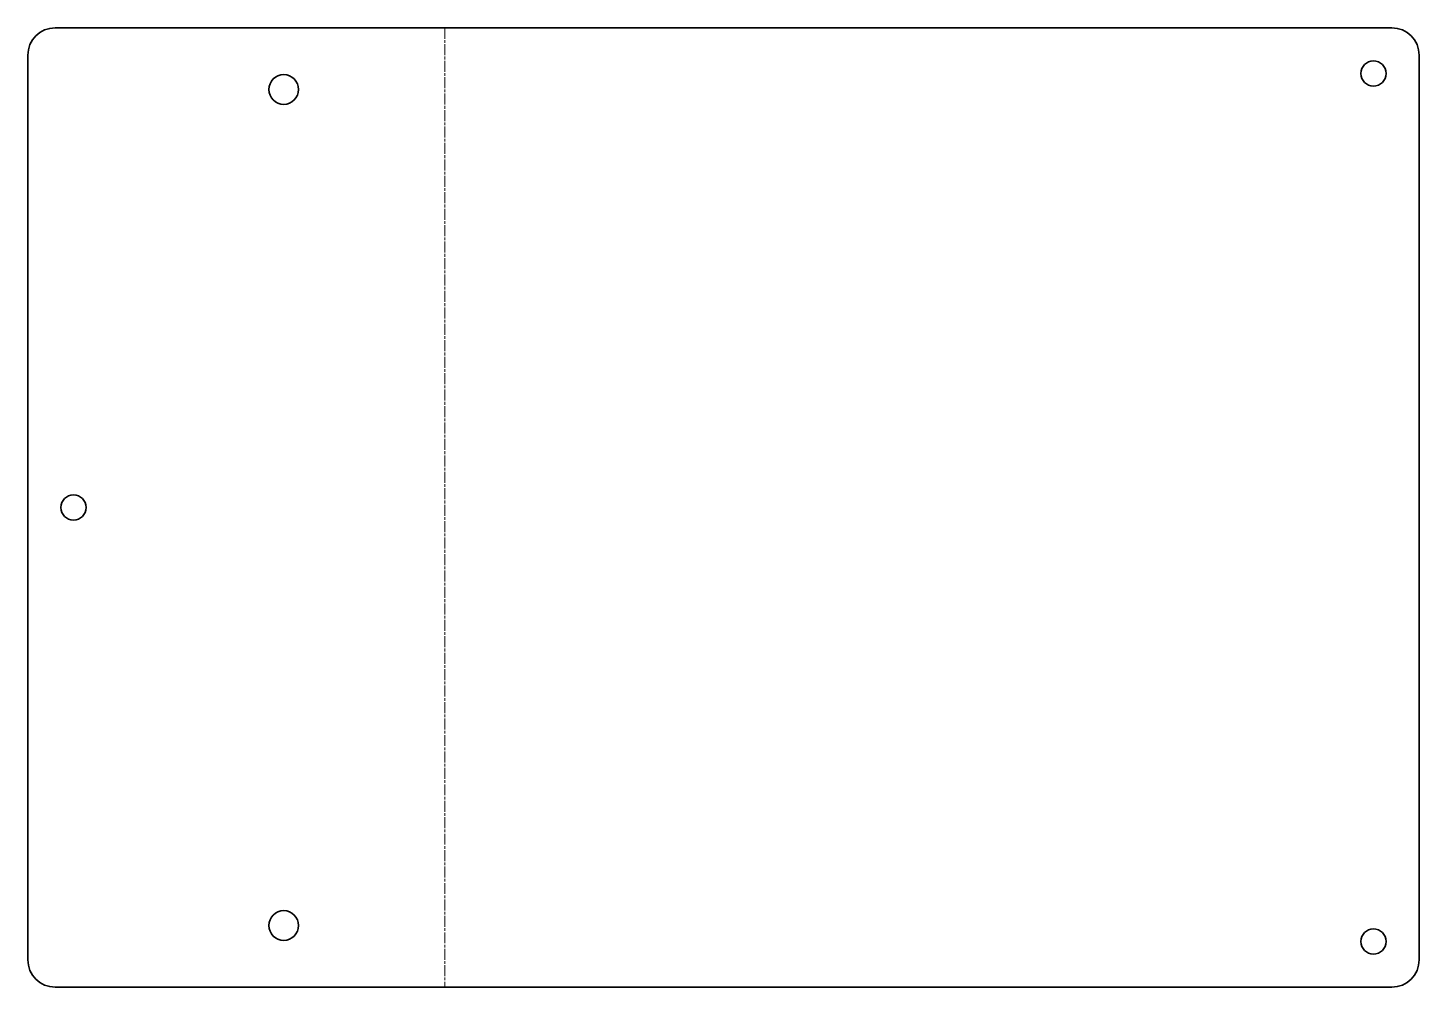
# Model space of a CAD drawing. Header units: inches. Extents: x 0 to 305, y 0 to 210.
import ezdxf

# ---------------------------------------------------------------- set-up
doc = ezdxf.new("R2010")
doc.units = ezdxf.units.IN
doc.header["$MEASUREMENT"] = 0
doc.linetypes.add('Chain', pattern=[13.68, 9.12, -1.14, 2.28, -1.14])
doc.layers.add('SIMUMAK Bend Centerline (ISO)', color=7, linetype='Chain', lineweight=9)
doc.layers.add('SIMUMAK Visible (ISO)', color=7, linetype='Continuous', lineweight=35)

# ---------------------------------------------------------------- blocks, each defined once
blk = doc.blocks.new('CD-IND-30-TAPV-04_Sheet_CD-IND-30-TAPV-04 (desplegada)')
at = {"layer": 'SIMUMAK Bend Centerline (ISO)', "ltscale": 0.263158}
blk.add_line((-61, 105), (-61, -105), dxfattribs=at)
at = {"layer": 'SIMUMAK Visible (ISO)'}
for p, q in [((-146.26, 105), (146.26, 105)), ((-152.26, -99), (-152.26, 99)), ((152.26, -99), (152.26, 99)), ((146.26, -105), (-146.26, -105))]:
    blk.add_line(p, q, dxfattribs=at)
for centre, radius in [((142.26, 95), 2.75), ((-96.26, 91.5), 3.25), ((-142.26, 0), 2.75), ((-96.26, -91.5), 3.25), ((142.26, -95), 2.75)]:
    blk.add_circle(centre, radius, dxfattribs=at)
at = {"layer": 'SIMUMAK Visible (ISO)', "extrusion": (0, 0, -1)}
for centre, start, end in [((146.26, 99), 0, 90), ((-146.26, 99), 90, 180), ((146.26, -99), 270, 0), ((-146.26, -99), 180, 270)]:
    blk.add_arc(centre, 6, start, end, dxfattribs=at)

msp = doc.modelspace()

# ---------------------------------------------------------------- block references
msp.add_blockref('CD-IND-30-TAPV-04_Sheet_CD-IND-30-TAPV-04 (desplegada)', (152.26, 105))

doc.saveas('drawing.dxf')
